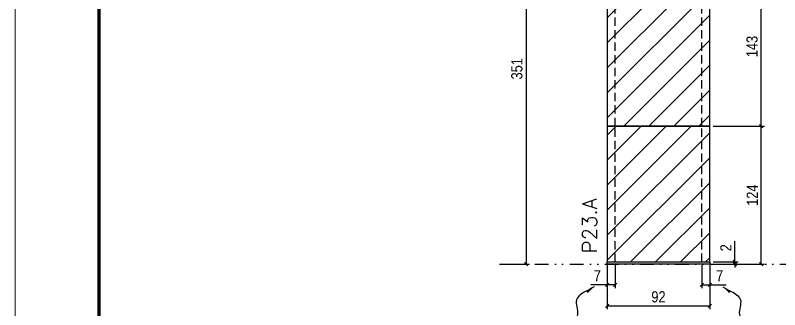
# Model space of a CAD drawing. Extents: x 28748 to 35002, y 14885 to 43501.
# Drawn here: x 31932 to 32618, y 41653 to 41917 of the extents above; entities that cross this region are included whole.
import ezdxf

# ---------------------------------------------------------------- set-up
doc = ezdxf.new("R2010")
doc.units = 0
for name, pattern in [('DASHED', [0.75, 0.5, -0.25]), ('DIVIDE2', [0.625, 0.25, -0.125, 0, -0.125, 0, -0.125]), ('HIDDEN', [0.375, 0.25, -0.125])]:
    doc.linetypes.add(name, pattern=pattern)
for name, color, linetype in [('COTA', 241, 'Continuous'), ('Nível', 160, 'Continuous'), ('Painéis', 200, 'Continuous'), ('Sarrafo de Pressão', 42, 'HIDDEN')]:
    doc.layers.add(name, color=color, linetype=linetype)
for name, color, linetype, lineweight in [('Folhas', 255, 'Continuous', 9), ('Hachura', 251, 'Continuous', 9), ('SARRAFO DE PRESSAO', 251, 'DASHED', 9), ('Texto Seção', 7, 'Continuous', 15)]:
    doc.layers.add(name, color=color, linetype=linetype, lineweight=lineweight)
doc.styles.add('COTA TECNICA', font='techl___.ttf', dxfattribs={"height": 10})
doc.styles.add('COTA TECNICA-50', font='techl___.ttf', dxfattribs={"height": 10})
doc.styles.add('REGUA-120', font='ROMANS.shx', dxfattribs={"height": 15})
doc.styles.get("Standard").update_dxf_attribs({"font": 'arial.ttf'})
doc.dimstyles.new('COTA PAINEL-50', dxfattribs={"dimtxt": 10, "dimasz": 3, "dimexe": 3, "dimexo": 3, "dimgap": 3, "dimtad": 1, "dimdec": 1, "dimzin": 12, "dimdsep": 46, "dimtxsty": 'COTA TECNICA-50', "dimblk1": 'OBLIQUE', "dimblk2": 'OBLIQUE', "dimsah": 1, "dimcen": 0.9, "dimclrd": 4, "dimclre": 4, "dimclrt": 240, "dimadec": 1, "dimazin": 3, "dimtfac": 1, "dimtdec": 1, "dimtmove": 0, "dimatfit": 3, "dimfxl": 1, "dimtolj": 1, "dimtzin": 12, "dimarcsym": 0})
doc.dimstyles.new('PAINEL', dxfattribs={"dimtxt": 10, "dimasz": 3, "dimexe": 3, "dimexo": 3, "dimgap": 3, "dimtad": 1, "dimdec": 1, "dimzin": 12, "dimdsep": 46, "dimtxsty": 'COTA TECNICA', "dimblk1": 'OBLIQUE', "dimblk2": 'OBLIQUE', "dimsah": 1, "dimcen": 0.9, "dimclrd": 4, "dimclre": 4, "dimclrt": 240, "dimadec": 1, "dimazin": 3, "dimtfac": 1, "dimtdec": 1, "dimtmove": 0, "dimatfit": 3, "dimfxl": 1, "dimtolj": 1, "dimtzin": 12, "dimarcsym": 0})
doc.dimstyles.get("Standard").update_dxf_attribs({"dimtxt": 0.18, "dimasz": 0.18, "dimexe": 0.18, "dimexo": 0.0625, "dimgap": 0.09, "dimtad": 0, "dimtih": 1, "dimtoh": 1, "dimdec": 4, "dimzin": 0, "dimdsep": 46, "dimtxsty": 'Standard', "dimcen": 0.09, "dimadec": 0, "dimazin": 0, "dimtfac": 1, "dimtdec": 4, "dimtofl": 0, "dimtmove": 0, "dimatfit": 3, "dimfxl": 1, "dimtolj": 1, "dimtzin": 0, "dimarcsym": 0})

# ---------------------------------------------------------------- blocks, each defined once
blk = doc.blocks.new('9999999999')
at = {"layer": 'Folhas'}
blk.add_lwpolyline([(98138.98, 34190.21), (99623.98, 34190.21), (99623.98, 35240.21), (98138.98, 35240.21)], close=True, dxfattribs=at)
at = {"layer": 'Folhas', "color": 30, "const_width": 3}
blk.add_lwpolyline([(98213.98, 34230.21), (99583.98, 34230.21), (99583.98, 35200.21), (98213.98, 35200.21)], close=True, dxfattribs=at)
blk = doc.blocks.new('_Oblique')
at = {"color": 0, "linetype": 'ByBlock', "lineweight": -2}
blk.add_line((-0.5, -0.5), (0.5, 0.5), dxfattribs=at)
blk = doc.blocks.new('*D152')
at = {"layer": 'COTA', "color": 4, "lineweight": -2, "transparency": 16777216}
for p, q in [((32463.05, 41692.45), (32463.05, 41653)), ((32555.05, 41692.45), (32555.05, 41653)), ((32463.05, 41656), (32555.05, 41656))]:
    blk.add_line(p, q, dxfattribs=at)
at = {"layer": 'Defpoints', "color": 0, "transparency": 16777216}
for p in [(32463.05, 41695.45), (32555.05, 41695.45), (32555.05, 41656)]:
    blk.add_point(p, dxfattribs=at)
at = {"layer": 'COTA', "color": 4, "lineweight": -2, "transparency": 16777216, "xscale": 3, "yscale": 3, "zscale": 3, "rotation": 180}
blk.add_blockref('_Oblique', (32463.05, 41656), dxfattribs=at)
at = {"layer": 'COTA', "color": 4, "lineweight": -2, "transparency": 16777216, "xscale": 3, "yscale": 3, "zscale": 3}
blk.add_blockref('_Oblique', (32555.05, 41656), dxfattribs=at)
at = {"layer": 'COTA', "color": 240, "transparency": 16777216, "insert": (32509.05, 41664.09), "char_height": 10, "attachment_point": 5, "style": 'COTA TECNICA'}
blk.add_mtext('\\A1;92', dxfattribs=at)
blk = doc.blocks.new('*D157')
at = {"layer": 'COTA', "color": 4, "lineweight": -2, "transparency": 16777216}
for p, q in [((32463.05, 41690.45), (32463.05, 41671.94)), ((32470.05, 41692.45), (32470.05, 41671.94)), ((32463.05, 41674.94), (32448.32, 41674.94)), ((32470.05, 41674.94), (32463.05, 41674.94))]:
    blk.add_line(p, q, dxfattribs=at)
at = {"layer": 'Defpoints', "color": 0, "transparency": 16777216}
for p in [(32463.05, 41693.45), (32470.05, 41695.45), (32463.05, 41674.94)]:
    blk.add_point(p, dxfattribs=at)
at = {"layer": 'COTA', "color": 4, "lineweight": -2, "transparency": 16777216, "xscale": 3, "yscale": 3, "zscale": 3, "rotation": 180}
blk.add_blockref('_Oblique', (32463.05, 41674.94), dxfattribs=at)
at = {"layer": 'COTA', "color": 4, "lineweight": -2, "transparency": 16777216, "xscale": 3, "yscale": 3, "zscale": 3}
blk.add_blockref('_Oblique', (32470.05, 41674.94), dxfattribs=at)
at = {"layer": 'COTA', "color": 240, "transparency": 16777216, "insert": (32454.19, 41683.02), "char_height": 10, "attachment_point": 5, "style": 'COTA TECNICA-50'}
blk.add_mtext('\\A1;7', dxfattribs=at)
blk = doc.blocks.new('*D158')
at = {"layer": 'COTA', "color": 4, "lineweight": -2, "transparency": 16777216}
for p, q in [((32548.05, 41692.45), (32548.05, 41671.94)), ((32555.05, 41690.45), (32555.05, 41671.94)), ((32548.05, 41674.94), (32555.05, 41674.94)), ((32555.05, 41674.94), (32569.78, 41674.94))]:
    blk.add_line(p, q, dxfattribs=at)
at = {"layer": 'Defpoints', "color": 0, "transparency": 16777216}
for p in [(32548.05, 41695.45), (32555.05, 41693.45), (32555.05, 41674.94)]:
    blk.add_point(p, dxfattribs=at)
at = {"layer": 'COTA', "color": 4, "lineweight": -2, "transparency": 16777216, "xscale": 3, "yscale": 3, "zscale": 3, "rotation": 180}
blk.add_blockref('_Oblique', (32548.05, 41674.94), dxfattribs=at)
at = {"layer": 'COTA', "color": 4, "lineweight": -2, "transparency": 16777216, "xscale": 3, "yscale": 3, "zscale": 3}
blk.add_blockref('_Oblique', (32555.05, 41674.94), dxfattribs=at)
at = {"layer": 'COTA', "color": 240, "transparency": 16777216, "insert": (32563.92, 41683.02), "char_height": 10, "attachment_point": 5, "style": 'COTA TECNICA-50'}
blk.add_mtext('\\A1;7', dxfattribs=at)
blk = doc.blocks.new('*D161')
at = {"layer": 'COTA', "color": 4, "lineweight": -2, "transparency": 16777216}
for p, q in [((32558.05, 41817.45), (32604.29, 41817.45)), ((32601.29, 41693.45), (32601.29, 41817.45)), ((32558.05, 41693.45), (32604.29, 41693.45))]:
    blk.add_line(p, q, dxfattribs=at)
at = {"layer": 'Defpoints', "color": 0, "transparency": 16777216}
for p in [(32555.05, 41817.45), (32601.29, 41817.45), (32555.05, 41693.45)]:
    blk.add_point(p, dxfattribs=at)
at = {"layer": 'COTA', "color": 4, "lineweight": -2, "transparency": 16777216, "xscale": 3, "yscale": 3, "zscale": 3}
for p, rotation in [((32601.29, 41817.45), 90), ((32601.29, 41693.45), 270)]:
    blk.add_blockref('_Oblique', p, dxfattribs=dict(at, rotation=rotation))
at = {"layer": 'COTA', "color": 240, "transparency": 16777216, "insert": (32593.22, 41755.45), "char_height": 10, "attachment_point": 5, "rotation": 90, "style": 'COTA TECNICA-50'}
blk.add_mtext('\\A1;124', dxfattribs=at)
blk = doc.blocks.new('*D162')
at = {"layer": 'COTA', "color": 4, "lineweight": -2, "transparency": 16777216}
for p, q in [((32577.58, 41695.45), (32577.58, 41714.25)), ((32558.05, 41695.45), (32580.58, 41695.45)), ((32558.05, 41693.45), (32580.58, 41693.45)), ((32577.58, 41693.45), (32577.58, 41695.45)), ((32577.58, 41693.45), (32577.58, 41690.45))]:
    blk.add_line(p, q, dxfattribs=at)
at = {"layer": 'Defpoints', "color": 0, "transparency": 16777216}
for p in [(32555.05, 41695.45), (32555.05, 41693.45), (32577.58, 41693.45)]:
    blk.add_point(p, dxfattribs=at)
at = {"layer": 'COTA', "color": 4, "lineweight": -2, "transparency": 16777216, "xscale": 3, "yscale": 3, "zscale": 3}
for p, rotation in [((32577.58, 41695.45), 270), ((32577.58, 41693.45), 90)]:
    blk.add_blockref('_Oblique', p, dxfattribs=dict(at, rotation=rotation))
at = {"layer": 'COTA', "color": 240, "transparency": 16777216, "insert": (32569.58, 41708.2), "char_height": 10, "attachment_point": 5, "rotation": 90, "style": 'COTA TECNICA-50'}
blk.add_mtext('\\A1;2', dxfattribs=at)
blk = doc.blocks.new('*D1469')
at = {"layer": 'COTA', "color": 4, "linetype": 'ByBlock', "lineweight": -2, "transparency": 16777216}
for p, q in [((32369.5, 42044.45), (32393.22, 42044.45)), ((32390.22, 42044.45), (32390.22, 41693.45)), ((32369.5, 41693.45), (32393.22, 41693.45))]:
    blk.add_line(p, q, dxfattribs=at)
at = {"layer": 'Defpoints', "color": 0, "linetype": 'ByBlock', "transparency": 16777216}
for p in [(32366.5, 42044.45), (32366.5, 41693.45), (32390.22, 41693.45)]:
    blk.add_point(p, dxfattribs=at)
at = {"layer": 'COTA', "color": 4, "linetype": 'ByBlock', "lineweight": -2, "transparency": 16777216, "xscale": 3, "yscale": 3, "zscale": 3}
for p, rotation in [((32390.22, 42044.45), 90), ((32390.22, 41693.45), 270)]:
    blk.add_blockref('_Oblique', p, dxfattribs=dict(at, rotation=rotation))
at = {"layer": 'COTA', "color": 240, "linetype": 'ByBlock', "transparency": 16777216, "insert": (32382, 41868.95), "char_height": 10, "attachment_point": 5, "rotation": 90, "style": 'COTA TECNICA'}
blk.add_mtext('\\A1;351', dxfattribs=at)
blk = doc.blocks.new('*D1472')
at = {"layer": 'COTA', "color": 4, "linetype": 'ByBlock', "lineweight": -2, "transparency": 16777216}
for p, q in [((32500.05, 41960.45), (32604.29, 41960.45)), ((32601.29, 41817.45), (32601.29, 41960.45)), ((32558.05, 41817.45), (32604.29, 41817.45))]:
    blk.add_line(p, q, dxfattribs=at)
at = {"layer": 'Defpoints', "color": 0, "linetype": 'ByBlock', "transparency": 16777216}
for p in [(32497.05, 41960.45), (32601.29, 41960.45), (32555.05, 41817.45)]:
    blk.add_point(p, dxfattribs=at)
at = {"layer": 'COTA', "color": 4, "linetype": 'ByBlock', "lineweight": -2, "transparency": 16777216, "xscale": 3, "yscale": 3, "zscale": 3}
for p, rotation in [((32601.29, 41960.45), 90), ((32601.29, 41817.45), 270)]:
    blk.add_blockref('_Oblique', p, dxfattribs=dict(at, rotation=rotation))
at = {"layer": 'COTA', "color": 240, "linetype": 'ByBlock', "transparency": 16777216, "insert": (32593.07, 41888.95), "char_height": 10, "attachment_point": 5, "rotation": 90, "style": 'COTA TECNICA'}
blk.add_mtext('\\A1;143', dxfattribs=at)

msp = doc.modelspace()

# ---------------------------------------------------------------- hatches: boundary and pattern name
at = {"layer": 'Hachura', "linetype": 'ByBlock'}
h = msp.add_hatch(dxfattribs=at)
h.set_pattern_fill('ANSI31', color=256, scale=5)
h.paths.add_polyline_path([(32555.05, 41953.45), (32497.05, 41953.45), (32497.05, 41960.45), (32463.05, 41960.45), (32463.05, 41857.45), (32463.05, 41817.45), (32555.05, 41817.45), (32555.05, 41857.45)])
h = msp.add_hatch(dxfattribs=at)
h.set_pattern_fill('ANSI31', color=256, scale=5)
h.set_pattern_definition([(45, (-100272.658, 8260.539), (-11.2253202, 11.2253202), [])])
h.paths.add_polyline_path([(32555.05, 41817.45), (32463.05, 41817.45), (32463.05, 41695.45), (32555.05, 41695.45)])

# ---------------------------------------------------------------- linework, layer by layer
at = {"layer": 'Nível', "color": 4, "linetype": 'DIVIDE2', "ltscale": 50}
msp.add_line((32366.5, 41693.45), (33376.84, 41693.45), dxfattribs=at)
at = {"layer": 'Painéis'}
for p, q in [((32463.05, 41960.45), (32463.05, 41857.45)), ((32555.05, 41857.45), (32555.05, 41953.45)), ((32463.05, 41857.45), (32463.05, 41695.45)), ((32555.05, 41695.45), (32555.05, 41857.45)), ((32555.05, 41817.45), (32463.05, 41817.45)), ((32463.05, 41817.45), (32555.05, 41817.45)), ((32463.05, 41695.45), (32555.05, 41695.45))]:
    msp.add_line(p, q, dxfattribs=at)
msp.add_lwpolyline([(32463.05, 41695.45), (32555.05, 41695.45), (32555.05, 41693.45), (32463.05, 41693.45)], close=True, dxfattribs=at)
at = {"layer": 'Sarrafo de Pressão', "ltscale": 30}
for p, q in [((32470.05, 41817.45), (32470.05, 41960.45)), ((32548.05, 41817.45), (32548.05, 41953.45)), ((32470.05, 41695.45), (32470.05, 41817.45)), ((32548.05, 41695.45), (32548.05, 41817.45))]:
    msp.add_line(p, q, dxfattribs=at)

# ---------------------------------------------------------------- block references
at = {"layer": 'SARRAFO DE PRESSAO', "color": 6, "linetype": 'ByBlock'}
msp.add_blockref('9999999999', (-66207.14, 7111.96), dxfattribs=at)

# ---------------------------------------------------------------- texts
at = {"layer": 'Texto Seção', "style": 'REGUA-120'}
msp.add_text('P23.A', height=13, rotation=90, dxfattribs=at).set_placement((32453.75, 41703.23))

# ---------------------------------------------------------------- dimensions: what is measured, and where the dimension line sits
at = {"layer": 'COTA', "linetype": 'ByBlock'}
dim = msp.add_linear_dim(base=(32390.22, 41693.45), p1=(32366.5, 42044.45), p2=(32366.5, 41693.45), angle=90, dimstyle='PAINEL', dxfattribs=at)
dim.commit()
dim.dimension.update_dxf_attribs({"geometry": '*D1469', "text_midpoint": (32390.22, 41868.95), "dimtype": 160})
dim = msp.add_linear_dim(base=(32601.29, 41960.45), p1=(32555.05, 41817.45), p2=(32497.05, 41960.45), angle=90, dimstyle='PAINEL', dxfattribs=at)
dim.commit()
dim.dimension.update_dxf_attribs({"geometry": '*D1472', "text_midpoint": (32593.07, 41888.95)})
at = {"layer": 'COTA'}
for base, p1, p2, angle, picture, middle in [((32601.29, 41817.45), (32555.05, 41693.45), (32555.05, 41817.45), 90, '*D161', (32593.22, 41755.45)), ((32463.05, 41674.94), (32470.05, 41695.45), (32463.05, 41693.45), 180, '*D157', (32454.19, 41683.02))]:
    dim = msp.add_linear_dim(base=base, p1=p1, p2=p2, angle=angle, dimstyle='COTA PAINEL-50', dxfattribs=at)
    dim.commit()
    dim.dimension.update_dxf_attribs({"geometry": picture, "text_midpoint": middle})
dim = msp.add_linear_dim(base=(32577.58, 41693.45), p1=(32555.05, 41695.45), p2=(32555.05, 41693.45), angle=90, dimstyle='COTA PAINEL-50', dxfattribs=at)
dim.commit()
dim.dimension.update_dxf_attribs({"geometry": '*D162', "text_midpoint": (32577.58, 41708.2), "dimtype": 160})
dim = msp.add_linear_dim(base=(32555.05, 41656), p1=(32463.05, 41695.45), p2=(32555.05, 41695.45), dimstyle='PAINEL', override={"dimarcsym": 2}, dxfattribs=at)
dim.commit()
dim.dimension.update_dxf_attribs({"geometry": '*D152', "text_midpoint": (32509.05, 41664.09)})
dim = msp.add_linear_dim(base=(32555.05, 41674.94), p1=(32548.05, 41695.45), p2=(32555.05, 41693.45), dimstyle='COTA PAINEL-50', dxfattribs=at)
dim.commit()
dim.dimension.update_dxf_attribs({"geometry": '*D158', "text_midpoint": (32563.92, 41683.02)})

# ---------------------------------------------------------------- leaders
at = {"layer": 'COTA', "path_type": 1}
for points in [[(32451.22, 41673.27), (32435.44, 41661.44), (32436.36, 41648.43), (32430.81, 41638.65)], [(32566.88, 41673.27), (32582.67, 41661.44), (32581.74, 41648.43), (32587.29, 41638.65)]]:
    msp.add_leader(points, dimstyle='Standard', override={"dimasz": 8}, dxfattribs=at)

doc.saveas('drawing.dxf')
